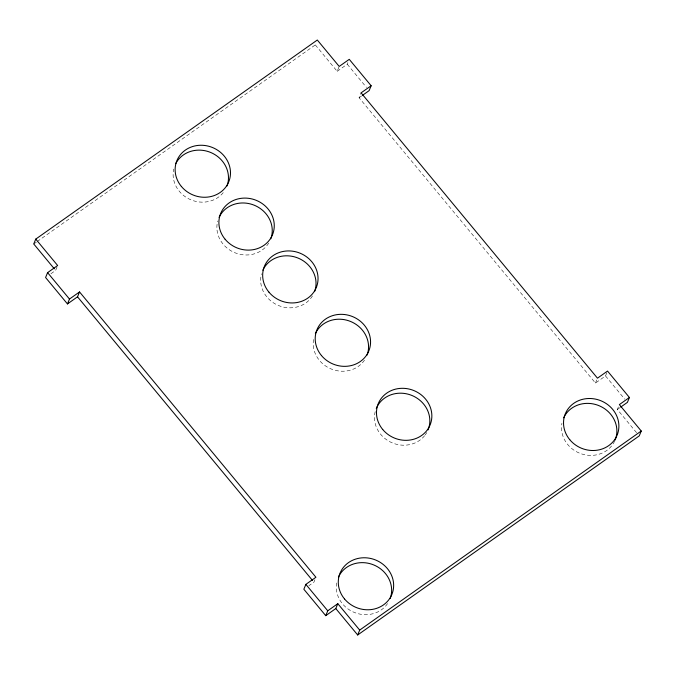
<?xml version="1.0" encoding="UTF-8"?>
<svg xmlns="http://www.w3.org/2000/svg" width="675" height="675" viewBox="0 0 675 675"><rect width="100%" height="100%" fill="white"/><g stroke="black" fill="none" stroke-linecap="round" stroke-linejoin="round"><path stroke-width="0.51" stroke-dasharray="3.38 2.53" d="M56.978 267.148L55.637 270.397L50.608 273.957M37.192 241.549L315.301 44.904L315.976 43.276M315.301 44.904L337.188 71.322L339.204 66.437M337.188 71.322L347.245 64.209L347.92 62.581M606.859 372.701L605.517 375.95L595.46 383.062L359.075 97.74L361.091 92.855M314.913 579.698L313.909 582.145L308.88 585.697M595.46 383.062L597.476 378.177M636.584 432.7L617.347 409.48L619.026 405.413M33.75 243.979L36.332 242.156M359.075 97.74L361.589 95.96M617.347 409.48L619.861 407.7M347.245 64.209L366.483 87.429M605.517 375.95L624.755 399.17M614.706 440.977A28.021 25.658 22.4 0 1 581.344 453.828A28.021 25.658 22.4 0 1 561.929 423.267M387.56 603.602A28.021 25.658 22.4 0 1 354.13 612.36A28.021 25.658 22.4 0 1 336.69 582.533M223.256 192.637A28.021 25.658 22.4 0 1 189.532 199.209A28.021 25.658 22.4 0 1 173.728 169.079M312.474 295.954A28.021 25.658 22.4 0 1 278.032 305.319A28.021 25.658 22.4 0 1 261.512 273.822M364.483 360.172A28.021 25.658 22.4 0 1 330.564 368.719A28.021 25.658 22.4 0 1 313.808 338.158M426.786 432.498A28.021 25.658 22.4 0 1 425.208 434.928M424.626 435.687A28.021 25.658 22.4 0 1 389.956 441.796A28.021 25.658 22.4 0 1 375.604 410.273M268.701 243.118A28.021 25.658 22.4 0 1 234.259 252.475A28.021 25.658 22.4 0 1 217.738 220.978"/><path stroke-width="1.01" d="M362.433 95.369L369.132 90.627L371.149 85.75L349.262 59.332L339.204 66.437L317.317 40.019L35.758 239.102L33.75 243.979L54.312 268.802M35.758 239.102L57.653 265.52L47.596 272.632L45.579 277.509L67.466 303.927L77.524 296.823L79.54 291.938L315.925 577.26L305.868 584.373L303.851 589.25L325.738 615.667L335.796 608.563L337.812 603.678L359.699 630.096L357.683 634.981L335.796 608.563M67.466 303.927L69.483 299.05L79.54 291.938M325.738 615.667L327.755 610.791L337.812 603.678M371.149 85.75L361.091 92.855L597.476 378.177L607.534 371.073L629.421 397.491L627.404 402.368L620.705 407.109M629.421 397.491L619.363 404.603L641.25 431.021L639.242 435.898L357.683 634.981M359.699 630.096L641.25 431.021M77.524 296.823L312.567 580.525M47.596 272.632L69.483 299.05M305.868 584.373L327.755 610.791M563.684 417.8A28.021 25.658 22.4 0 1 599.501 405.886A28.021 25.658 22.4 0 1 615.085 440.108M338.445 577.058A28.021 25.658 22.4 0 1 373.773 564.95A28.021 25.658 22.4 0 1 390.192 598.489M175.703 163.688A28.021 25.658 22.4 0 1 211.098 152.643A28.021 25.658 22.4 0 1 227.028 185.979M262.837 270.228A28.021 25.658 22.4 0 1 298.164 258.112A28.021 25.658 22.4 0 1 314.575 291.651M315.36 333.636A28.021 25.658 22.4 0 1 350.696 321.519A28.021 25.658 22.4 0 1 367.107 355.058M376.27 408.476A28.021 25.658 22.4 0 1 411.978 395.491A28.021 25.658 22.4 0 1 428.043 429.916M219.063 217.392A28.021 25.658 22.4 0 1 254.391 205.276A28.021 25.658 22.4 0 1 270.802 238.815M569.759 439.678A28.021 25.658 22.4 0 0 617.093 435.223A28.021 25.658 22.4 0 0 586.769 398.621A28.021 25.658 22.4 0 0 569.759 439.678M344.512 598.936A28.021 25.658 22.4 0 0 391.854 594.489A28.021 25.658 22.4 0 0 361.53 557.888A28.021 25.658 22.4 0 0 344.512 598.936M181.356 186.427A28.021 25.658 22.4 0 0 228.69 181.98A28.021 25.658 22.4 0 0 198.366 145.378A28.021 25.658 22.4 0 0 181.356 186.427M268.903 292.106A28.021 25.658 22.4 0 0 316.246 287.66A28.021 25.658 22.4 0 0 285.913 251.049A28.021 25.658 22.4 0 0 268.903 292.106M321.435 355.514A28.021 25.658 22.4 0 0 368.769 351.059A28.021 25.658 22.4 0 0 338.445 314.457A28.021 25.658 22.4 0 0 321.435 355.514M382.717 429.486A28.021 25.658 22.4 0 0 430.059 425.039A28.021 25.658 22.4 0 0 399.727 388.429A28.021 25.658 22.4 0 0 382.717 429.486M225.129 239.271A28.021 25.658 22.4 0 0 272.472 234.816A28.021 25.658 22.4 0 0 242.139 198.214A28.021 25.658 22.4 0 0 225.129 239.271"/></g></svg>
